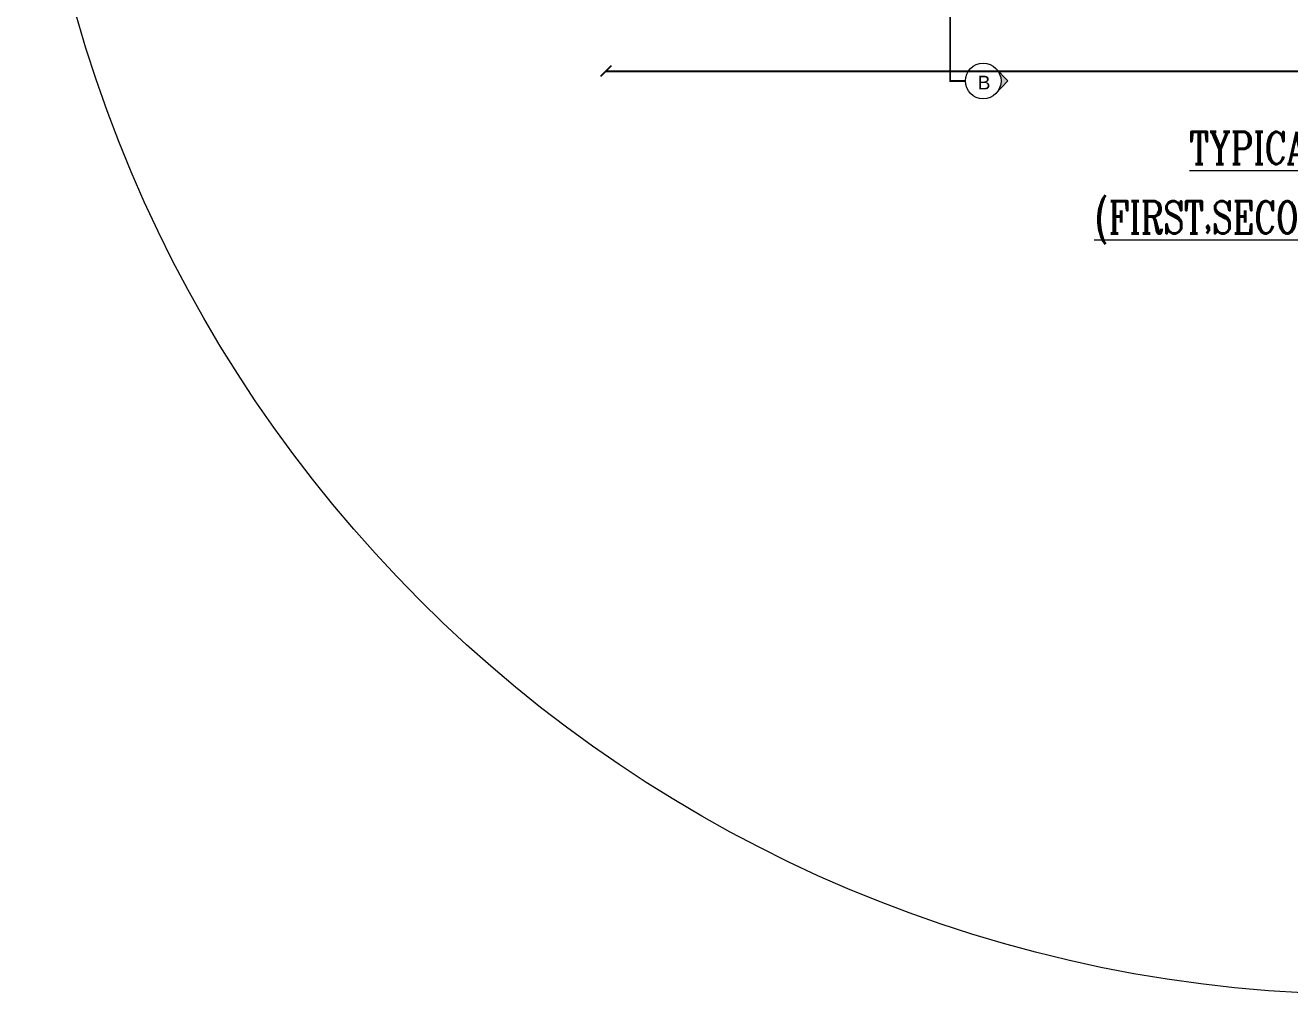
# Model space of a CAD drawing. Header units: metres. Extents: x 617 to 1370, y 693 to 852.
# Drawn here: x 1011.55 to 1032.67, y 807.46 to 823.65 of the extents above; entities that cross this region are included whole.
import ezdxf

# ---------------------------------------------------------------- set-up
doc = ezdxf.new("R2010")
doc.units = ezdxf.units.M
doc.header["$MEASUREMENT"] = 0
doc.header["$PDMODE"] = 2
doc.header["$PDSIZE"] = 50
doc.linetypes.add('CENTER', pattern=[2, 1.25, -0.25, 0.25, -0.25])
doc.layers.get('0').update_dxf_attribs({"lineweight": 0})
doc.layers.get('Defpoints').update_dxf_attribs({"lineweight": 0})
for name, color, linetype, lineweight in [('ED', 30, 'Continuous', 0), ('SECLINE', 2, 'CENTER', 0), ('TEXT', 7, 'Continuous', 0)]:
    doc.layers.add(name, color=color, linetype=linetype, lineweight=lineweight)
doc.styles.add('GPL$0$ROMANC', font='romanc', dxfattribs={"width": 0.75})
doc.styles.add('GRIDTEXT', font='arial.ttf', dxfattribs={"height": 6})
doc.styles.get("Standard").update_dxf_attribs({"font": 'verdana.ttf', "height": 0.18})
doc.dimstyles.new('ED', dxfattribs={"dimscale": 0, "dimtxt": 0.18, "dimasz": 0.18, "dimexe": 0, "dimexo": 0, "dimgap": 0.09, "dimtad": 1, "dimtoh": 1, "dimzin": 3, "dimdsep": 46, "dimtxsty": 'Standard', "dimblk": 'OBLIQUE', "dimcen": 0.09, "dimse1": 1, "dimse2": 1, "dimclrd": 251, "dimclrt": 30, "dimadec": 0, "dimazin": 0, "dimtfac": 1, "dimtmove": 0, "dimatfit": 3, "dimldrblk": 'ARCHTICK', "dimfxl": 1, "dimtolj": 1, "dimtzin": 0, "dimarcsym": 0})

# ---------------------------------------------------------------- blocks, each defined once
blk = doc.blocks.new('_Oblique')
at = {"color": 0, "linetype": 'ByBlock', "lineweight": -2}
blk.add_line((-0.5, -0.5), (0.5, 0.5), dxfattribs=at)
blk = doc.blocks.new('*D23')
at = {"layer": 'Defpoints', "color": 0}
for p in [(1021.25, 823.534), (1046.282, 823.534), (1046.282, 822.882)]:
    blk.add_point(p, dxfattribs=at)
at = {"layer": 'ED', "color": 251, "lineweight": -2}
blk.add_line((1021.25, 822.882), (1046.282, 822.882), dxfattribs=at)
at = {"layer": 'ED', "color": 251, "lineweight": -2, "xscale": 0.18, "yscale": 0.18, "zscale": 0.18, "rotation": 180}
blk.add_blockref('_Oblique', (1021.25, 822.882), dxfattribs=at)
at = {"layer": 'ED', "color": 251, "lineweight": -2, "xscale": 0.18, "yscale": 0.18, "zscale": 0.18}
blk.add_blockref('_Oblique', (1046.282, 822.882), dxfattribs=at)
at = {"layer": 'ED', "color": 30, "insert": (1033.766, 823.066), "char_height": 0.18, "attachment_point": 5}
blk.add_mtext('\\A1;25.03', dxfattribs=at)
blk = doc.blocks.new('_ArchTick')
at = {"color": 0, "const_width": 0.15}
blk.add_lwpolyline([(-0.5, -0.5), (0.5, 0.5)], dxfattribs=at)

msp = doc.modelspace()

# ---------------------------------------------------------------- hatches: boundary and pattern name
at = {"layer": 'SECLINE'}
msp.add_hatch(color=41, dxfattribs=at).paths.add_polyline_path([(1027.965, 822.719), (1027.78, 822.914, -0.372105), (1027.78, 822.524)])

# ---------------------------------------------------------------- linework, layer by layer
at = {"color": 2}
msp.add_circle((1034.053, 829.959), 22.5, dxfattribs=at)
at = {"layer": 'SECLINE', "color": 41, "linetype": 'Continuous'}
for q in [(1027.76, 822.935), (1027.76, 822.503)]:
    msp.add_line((1027.965, 822.719), q, dxfattribs=at)
at = {"layer": 'SECLINE', "linetype": 'CENTER', "ltscale": 0.3, "const_width": 0.0303}
msp.add_lwpolyline([(1027.256, 822.719), (1027.003, 822.719), (1027.003, 823.923)], dxfattribs=at)
at = {"layer": 'SECLINE', "color": 41, "linetype": 'Continuous'}
msp.add_circle((1027.554, 822.719), 0.298, dxfattribs=at)
msp.add_circle((1027.554, 822.719), 0.298, dxfattribs=at)

# ---------------------------------------------------------------- texts
at = {"layer": 'SECLINE', "color": 6, "style": 'GRIDTEXT'}
msp.add_text('B', height=0.23, rotation=0, dxfattribs=at).set_placement((1027.461, 822.577))
at = {"layer": 'TEXT', "style": 'GPL$0$ROMANC', "width": 0.75}
for s, p in [('%%uTYPICAL FLOOR PLAN', (1030.998, 821.33)), ('%%U(FIRST,SECOND,THIRD & FOURTH)', (1029.409, 820.174))]:
    msp.add_text(s, height=0.53667, dxfattribs=at).set_placement(p)

# ---------------------------------------------------------------- dimensions: what is measured, and where the dimension line sits
at = {"layer": 'ED'}
dim = msp.add_linear_dim(base=(1046.282, 822.882), p1=(1021.25, 823.534), p2=(1046.282, 823.534), dimstyle='ED', override={"dimscale": 1, "dimpost": '\\X'}, dxfattribs=at)
dim.commit()
dim.dimension.update_dxf_attribs({"geometry": '*D23', "text_midpoint": (1033.766, 823.066)})

doc.saveas('drawing.dxf')
